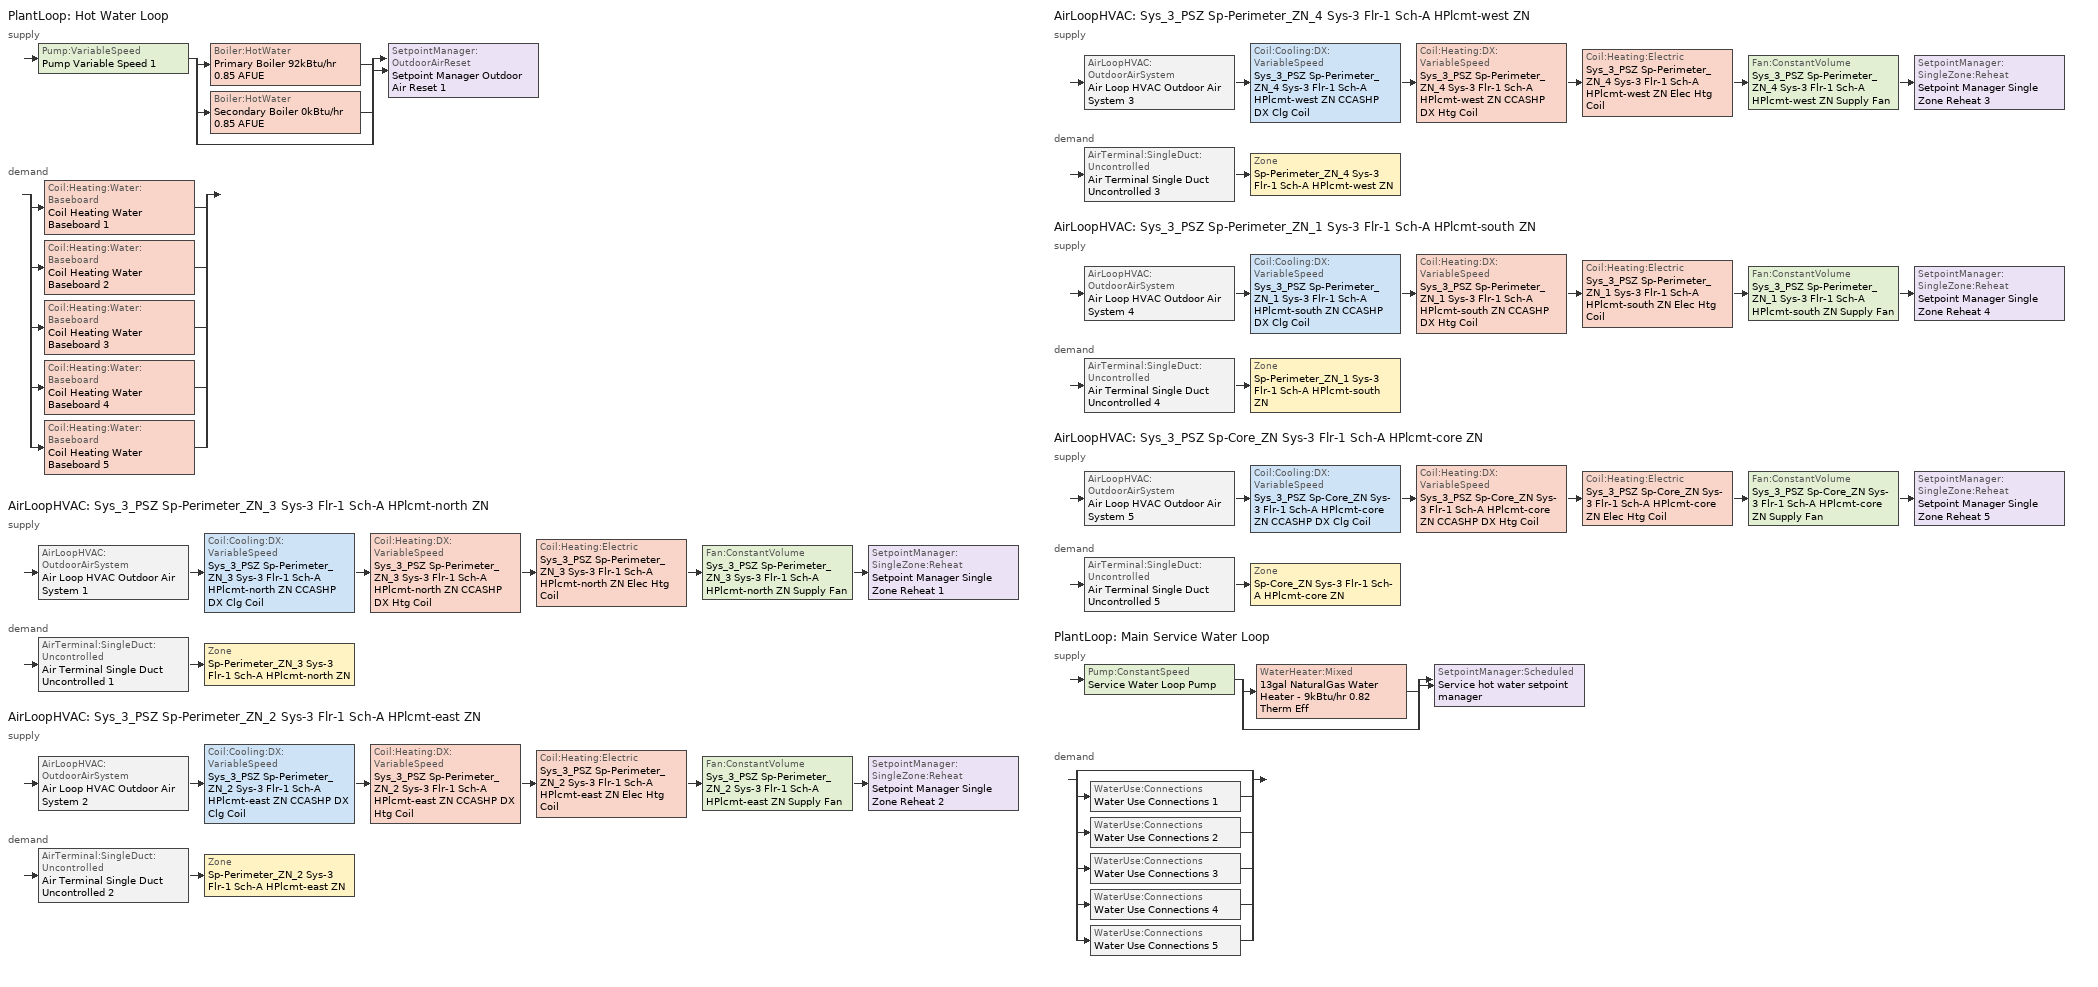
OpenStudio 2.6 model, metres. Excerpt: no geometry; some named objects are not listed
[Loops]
PlantLoop 'Hot Water Loop'
 supply: Pump:VariableSpeed 'Pump Variable Speed 1' > split
  | Boiler:HotWater 'Primary Boiler 92kBtu/hr 0.85 AFUE'
  | Boiler:HotWater 'Secondary Boiler 0kBtu/hr 0.85 AFUE'
  | bypass
  join > SetpointManager:OutdoorAirReset 'Setpoint Manager Outdoor Air Reset 1'
 demand: split
  | Coil:Heating:Water:Baseboard 'Coil Heating Water Baseboard 1'
  | Coil:Heating:Water:Baseboard 'Coil Heating Water Baseboard 2'
  | Coil:Heating:Water:Baseboard 'Coil Heating Water Baseboard 3'
  | Coil:Heating:Water:Baseboard 'Coil Heating Water Baseboard 4'
  | Coil:Heating:Water:Baseboard 'Coil Heating Water Baseboard 5'
AirLoopHVAC 'Sys_3_PSZ Sp-Perimeter_ZN_3 Sys-3 Flr-1 Sch-A HPlcmt-north ZN'
 supply: AirLoopHVAC:OutdoorAirSystem 'Air Loop HVAC Outdoor Air System 1' > Coil:Cooling:DX:VariableSpeed 'Sys_3_PSZ Sp-Perimeter_ZN_3 Sys-3 Flr-1 Sch-A HPlcmt-north ZN CCASHP DX Clg Coil' > Coil:Heating:DX:VariableSpeed 'Sys_3_PSZ Sp-Perimeter_ZN_3 Sys-3 Flr-1 Sch-A HPlcmt-north ZN CCASHP DX Htg Coil' > Coil:Heating:Electric 'Sys_3_PSZ Sp-Perimeter_ZN_3 Sys-3 Flr-1 Sch-A HPlcmt-north ZN Elec Htg Coil' > Fan:ConstantVolume 'Sys_3_PSZ Sp-Perimeter_ZN_3 Sys-3 Flr-1 Sch-A HPlcmt-north ZN Supply Fan' > SetpointManager:SingleZone:Reheat 'Setpoint Manager Single Zone Reheat 1'
 demand: AirTerminal:SingleDuct:Uncontrolled 'Air Terminal Single Duct Uncontrolled 1' > Zone 'Sp-Perimeter_ZN_3 Sys-3 Flr-1 Sch-A HPlcmt-north ZN'
AirLoopHVAC 'Sys_3_PSZ Sp-Perimeter_ZN_2 Sys-3 Flr-1 Sch-A HPlcmt-east ZN'
 supply: AirLoopHVAC:OutdoorAirSystem 'Air Loop HVAC Outdoor Air System 2' > Coil:Cooling:DX:VariableSpeed 'Sys_3_PSZ Sp-Perimeter_ZN_2 Sys-3 Flr-1 Sch-A HPlcmt-east ZN CCASHP DX Clg Coil' > Coil:Heating:DX:VariableSpeed 'Sys_3_PSZ Sp-Perimeter_ZN_2 Sys-3 Flr-1 Sch-A HPlcmt-east ZN CCASHP DX Htg Coil' > Coil:Heating:Electric 'Sys_3_PSZ Sp-Perimeter_ZN_2 Sys-3 Flr-1 Sch-A HPlcmt-east ZN Elec Htg Coil' > Fan:ConstantVolume 'Sys_3_PSZ Sp-Perimeter_ZN_2 Sys-3 Flr-1 Sch-A HPlcmt-east ZN Supply Fan' > SetpointManager:SingleZone:Reheat 'Setpoint Manager Single Zone Reheat 2'
 demand: AirTerminal:SingleDuct:Uncontrolled 'Air Terminal Single Duct Uncontrolled 2' > Zone 'Sp-Perimeter_ZN_2 Sys-3 Flr-1 Sch-A HPlcmt-east ZN'
AirLoopHVAC 'Sys_3_PSZ Sp-Perimeter_ZN_4 Sys-3 Flr-1 Sch-A HPlcmt-west ZN'
 supply: AirLoopHVAC:OutdoorAirSystem 'Air Loop HVAC Outdoor Air System 3' > Coil:Cooling:DX:VariableSpeed 'Sys_3_PSZ Sp-Perimeter_ZN_4 Sys-3 Flr-1 Sch-A HPlcmt-west ZN CCASHP DX Clg Coil' > Coil:Heating:DX:VariableSpeed 'Sys_3_PSZ Sp-Perimeter_ZN_4 Sys-3 Flr-1 Sch-A HPlcmt-west ZN CCASHP DX Htg Coil' > Coil:Heating:Electric 'Sys_3_PSZ Sp-Perimeter_ZN_4 Sys-3 Flr-1 Sch-A HPlcmt-west ZN Elec Htg Coil' > Fan:ConstantVolume 'Sys_3_PSZ Sp-Perimeter_ZN_4 Sys-3 Flr-1 Sch-A HPlcmt-west ZN Supply Fan' > SetpointManager:SingleZone:Reheat 'Setpoint Manager Single Zone Reheat 3'
 demand: AirTerminal:SingleDuct:Uncontrolled 'Air Terminal Single Duct Uncontrolled 3' > Zone 'Sp-Perimeter_ZN_4 Sys-3 Flr-1 Sch-A HPlcmt-west ZN'
AirLoopHVAC 'Sys_3_PSZ Sp-Perimeter_ZN_1 Sys-3 Flr-1 Sch-A HPlcmt-south ZN'
 supply: AirLoopHVAC:OutdoorAirSystem 'Air Loop HVAC Outdoor Air System 4' > Coil:Cooling:DX:VariableSpeed 'Sys_3_PSZ Sp-Perimeter_ZN_1 Sys-3 Flr-1 Sch-A HPlcmt-south ZN CCASHP DX Clg Coil' > Coil:Heating:DX:VariableSpeed 'Sys_3_PSZ Sp-Perimeter_ZN_1 Sys-3 Flr-1 Sch-A HPlcmt-south ZN CCASHP DX Htg Coil' > Coil:Heating:Electric 'Sys_3_PSZ Sp-Perimeter_ZN_1 Sys-3 Flr-1 Sch-A HPlcmt-south ZN Elec Htg Coil' > Fan:ConstantVolume 'Sys_3_PSZ Sp-Perimeter_ZN_1 Sys-3 Flr-1 Sch-A HPlcmt-south ZN Supply Fan' > SetpointManager:SingleZone:Reheat 'Setpoint Manager Single Zone Reheat 4'
 demand: AirTerminal:SingleDuct:Uncontrolled 'Air Terminal Single Duct Uncontrolled 4' > Zone 'Sp-Perimeter_ZN_1 Sys-3 Flr-1 Sch-A HPlcmt-south ZN'
AirLoopHVAC 'Sys_3_PSZ Sp-Core_ZN Sys-3 Flr-1 Sch-A HPlcmt-core ZN'
 supply: AirLoopHVAC:OutdoorAirSystem 'Air Loop HVAC Outdoor Air System 5' > Coil:Cooling:DX:VariableSpeed 'Sys_3_PSZ Sp-Core_ZN Sys-3 Flr-1 Sch-A HPlcmt-core ZN CCASHP DX Clg Coil' > Coil:Heating:DX:VariableSpeed 'Sys_3_PSZ Sp-Core_ZN Sys-3 Flr-1 Sch-A HPlcmt-core ZN CCASHP DX Htg Coil' > Coil:Heating:Electric 'Sys_3_PSZ Sp-Core_ZN Sys-3 Flr-1 Sch-A HPlcmt-core ZN Elec Htg Coil' > Fan:ConstantVolume 'Sys_3_PSZ Sp-Core_ZN Sys-3 Flr-1 Sch-A HPlcmt-core ZN Supply Fan' > SetpointManager:SingleZone:Reheat 'Setpoint Manager Single Zone Reheat 5'
 demand: AirTerminal:SingleDuct:Uncontrolled 'Air Terminal Single Duct Uncontrolled 5' > Zone 'Sp-Core_ZN Sys-3 Flr-1 Sch-A HPlcmt-core ZN'
PlantLoop 'Main Service Water Loop'
 supply: Pump:ConstantSpeed 'Service Water Loop Pump' > split
  | WaterHeater:Mixed '13gal NaturalGas Water Heater - 9kBtu/hr 0.82 Therm Eff'
  | bypass
  join > SetpointManager:Scheduled 'Service hot water setpoint manager'
 demand: split
  | bypass
  | WaterUse:Connections 'Water Use Connections 1'
  | WaterUse:Connections 'Water Use Connections 2'
  | WaterUse:Connections 'Water Use Connections 3'
  | WaterUse:Connections 'Water Use Connections 4'
  | WaterUse:Connections 'Water Use Connections 5'
[Sizing:Zone] Zone Cooling Design Supply Air Temperature Input Method=SupplyAirTemperature; Zone Cooling Design Supply Air Temperature {C}=13; Zone Cooling Design Supply Air Temperature Difference {deltaC}=11.11; Zone Heating Design Supply Air Temperature Input Method=SupplyAirTemperature; Zone Heating Design Supply Air Temperature {C}=43; Zone Heating Design Supply Air Temperature Difference {deltaC}=11.11; Zone Cooling Design Supply Air Humidity Ratio {kg-H2O/kg-air}=0.0085; Zone Heating Design Supply Air Humidity Ratio {kg-H2O/kg-air}=0.008; Zone Heating Sizing Factor=1.3; Zone Cooling Sizing Factor=1.1; Cooling Design Air Flow Method=DesignDay; Heating Design Air Flow Method=DesignDay; Account for Dedicated Outdoor Air System=No; Dedicated Outdoor Air System Control Strategy=NeutralSupplyAir; Dedicated Outdoor Air Low Setpoint Temperature for Design {C}=autosize; Dedicated Outdoor Air High Setpoint Temperature for Design {C}=autosize
Sp-Perimeter_ZN_3 Sys-3 Flr-1 Sch-A HPlcmt-north ZN; Sp-Perimeter_ZN_2 Sys-3 Flr-1 Sch-A HPlcmt-east ZN; Sp-Perimeter_ZN_4 Sys-3 Flr-1 Sch-A HPlcmt-west ZN; Sp-Perimeter_ZN_1 Sys-3 Flr-1 Sch-A HPlcmt-south ZN; Sp-Core_ZN Sys-3 Flr-1 Sch-A HPlcmt-core ZN
[Zone equipment]
Sp-Perimeter_ZN_3 Sys-3 Flr-1 Sch-A HPlcmt-north ZN: Air Terminal Single Duct Uncontrolled 1, Sp-Perimeter_ZN_3 Sys-3 Flr-1 Sch-A HPlcmt-north ZN Elec Baseboard
Sp-Perimeter_ZN_2 Sys-3 Flr-1 Sch-A HPlcmt-east ZN: Air Terminal Single Duct Uncontrolled 2, Sp-Perimeter_ZN_2 Sys-3 Flr-1 Sch-A HPlcmt-east ZN Elec Baseboard
Sp-Perimeter_ZN_4 Sys-3 Flr-1 Sch-A HPlcmt-west ZN: Air Terminal Single Duct Uncontrolled 3, Sp-Perimeter_ZN_4 Sys-3 Flr-1 Sch-A HPlcmt-west ZN Elec Baseboard
Sp-Perimeter_ZN_1 Sys-3 Flr-1 Sch-A HPlcmt-south ZN: Air Terminal Single Duct Uncontrolled 4, Sp-Perimeter_ZN_1 Sys-3 Flr-1 Sch-A HPlcmt-south ZN Elec Baseboard
Sp-Core_ZN Sys-3 Flr-1 Sch-A HPlcmt-core ZN: Air Terminal Single Duct Uncontrolled 5, Sp-Core_ZN Sys-3 Flr-1 Sch-A HPlcmt-core ZN Elec Baseboard
[PlantLoop] Glycol Concentration=0; Plant Loop Volume {m3}=Autocalculate; Load Distribution Scheme=Optimal
Name | Fluid Type | Maximum Loop Temperature {C} | Minimum Loop Temperature {C}
Hot Water Loop | Water
Main Service Water Loop |  | 60 | 10
[Sizing:Plant] Loop Type=Heating; Sizing Option=NonCoincident; Zone Timesteps in Averaging Window=1; Coincident Sizing Factor Mode=None
Name | Design Loop Exit Temperature {C} | Loop Design Temperature Difference {deltaC}
Hot Water Loop | 82 | 16
Main Service Water Loop | 60 | 5
[Pump:VariableSpeed]
Pump Variable Speed 1: Motor Efficiency=0.855; Pump Control Type=Intermittent; Skin Loss Radiative Fraction=0.5; Design Power Sizing Method=PowerPerFlowPerPressure; Design Electric Power per Unit Flow Rate {W/(m3/s)}=348701.1; Design Shaft Power per Unit Flow Rate per Unit Head {W-s/m3-Pa}=1.43473; Design Minimum Flow Rate Fraction=0
[Boiler:HotWater] Fuel Type=NaturalGas; Nominal Thermal Efficiency=0.85; Normalized Boiler Efficiency Curve=BOILER-EFFFPLR-NECB2011; Water Outlet Upper Temperature Limit {C}=99; Boiler Flow Mode=ConstantFlow; Parasitic Electric Load {W}=0; Sizing Factor=1
Name | Nominal Capacity {W}
Primary Boiler 92kBtu/hr 0.85 AFUE | 26967.3
Secondary Boiler 0kBtu/hr 0.85 AFUE | 0.001
[SetpointManager:OutdoorAirReset]
Setpoint Manager Outdoor Air Reset 1: Control Variable=Temperature; Setpoint at Outdoor Low Temperature {C}=82; Outdoor Low Temperature {C}=-16; Setpoint at Outdoor High Temperature {C}=60; Outdoor High Temperature {C}=0
[AirLoopHVAC] Design Supply Air Flow Rate {m3/s}=AutoSize
Name | Availability Schedule
Sys_3_PSZ Sp-Perimeter_ZN_3 Sys-3 Flr-1 Sch-A HPlcmt-north ZN; Sys_3_PSZ Sp-Core_ZN Sys-3 Flr-1 Sch-A HPlcmt-core ZN | Always On Discrete
Sys_3_PSZ Sp-Perimeter_ZN_2 Sys-3 Flr-1 Sch-A HPlcmt-east ZN | Sys_3_PSZ Sp-Perimeter_ZN_2 Sys-3 Flr-1 Sch-A HPlcmt-east ZN Occ Sch
Sys_3_PSZ Sp-Perimeter_ZN_4 Sys-3 Flr-1 Sch-A HPlcmt-west ZN | Sys_3_PSZ Sp-Perimeter_ZN_4 Sys-3 Flr-1 Sch-A HPlcmt-west ZN Occ Sch
Sys_3_PSZ Sp-Perimeter_ZN_1 Sys-3 Flr-1 Sch-A HPlcmt-south ZN | Sys_3_PSZ Sp-Perimeter_ZN_1 Sys-3 Flr-1 Sch-A HPlcmt-south ZN Occ Sch
[Sizing:System] Type of Load to Size On=Sensible; Design Outdoor Air Flow Rate {m3/s}=Autosize; Minimum System Air Flow Ratio=1; Preheat Design Temperature {C}=7; Preheat Design Humidity Ratio {kg-H2O/kg-Air}=0.008; Precool Design Temperature {C}=13; Precool Design Humidity Ratio {kg-H2O/kg-Air}=0.008; Central Cooling Design Supply Air Temperature {C}=13; Central Heating Design Supply Air Temperature {C}=43; Sizing Option=NonCoincident; 100% Outdoor Air in Cooling=No; 100% Outdoor Air in Heating=No; Central Cooling Design Supply Air Humidity Ratio {kg-H2O/kg-Air}=0.0085; Central Heating Design Supply Air Humidity Ratio {kg-H2O/kg-Air}=0.008; Cooling Design Air Flow Method=DesignDay; Cooling Design Air Flow Rate {m3/s}=0; Heating Design Air Flow Method=DesignDay; Heating Design Air Flow Rate {m3/s}=0; System Outdoor Air Method=ZoneSum; Zone Maximum Outdoor Air Fraction=1; Cooling Supply Air Flow Rate Per Floor Area {m3/s-m2}=0.00996765; Cooling Fraction of Autosized Cooling Supply Air Flow Rate=1; Cooling Supply Air Flow Rate Per Unit Cooling Capacity {m3/s-W}=3.94755e-05; Heating Supply Air Flow Rate Per Floor Area {m3/s-m2}=0.00996765; Heating Fraction of Autosized Heating Supply Air Flow Rate=1; Heating Fraction of Autosized Cooling Supply Air Flow Rate=1; Heating Supply Air Flow Rate Per Unit Heating Capacity {m3/s-W}=3.15882e-05; Cooling Design Capacity Method=CoolingDesignCapacity; Cooling Design Capacity {W}=autosize; Cooling Design Capacity Per Floor Area {W/m2}=234.7; Fraction of Autosized Cooling Design Capacity=1; Heating Design Capacity Method=HeatingDesignCapacity; Heating Design Capacity {W}=autosize; Heating Design Capacity Per Floor Area {W/m2}=157; Fraction of Autosized Heating Design Capacity=1; Central Cooling Capacity Control Method=OnOff
Sys_3_PSZ Sp-Perimeter_ZN_3 Sys-3 Flr-1 Sch-A HPlcmt-north ZN; Sys_3_PSZ Sp-Perimeter_ZN_2 Sys-3 Flr-1 Sch-A HPlcmt-east ZN; Sys_3_PSZ Sp-Perimeter_ZN_4 Sys-3 Flr-1 Sch-A HPlcmt-west ZN; Sys_3_PSZ Sp-Perimeter_ZN_1 Sys-3 Flr-1 Sch-A HPlcmt-south ZN; Sys_3_PSZ Sp-Core_ZN Sys-3 Flr-1 Sch-A HPlcmt-core ZN
[Controller:OutdoorAir] Minimum Outdoor Air Flow Rate {m3/s}=autosize; Maximum Outdoor Air Flow Rate {m3/s}=Autosize; Economizer Control Type=NoEconomizer; Economizer Control Action Type=ModulateFlow; Economizer Maximum Limit Dry-Bulb Temperature {C}=28; Economizer Maximum Limit Enthalpy {J/kg}=64000; Economizer Minimum Limit Dry-Bulb Temperature {C}=-100; Lockout Type=NoLockout; Minimum Limit Type=FixedMinimum; High Humidity Control=No; Heat Recovery Bypass Control Type=BypassWhenOAFlowGreaterThanMinimum
Name | Minimum Outdoor Air Schedule | Controller Mechanical Ventilation
Controller Outdoor Air 1 | Always On Discrete | Controller Mechanical Ventilation 1
Controller Outdoor Air 2 | Sys_3_PSZ Sp-Perimeter_ZN_2 Sys-3 Flr-1 Sch-A HPlcmt-east ZN Occ Sch | Controller Mechanical Ventilation 2
Controller Outdoor Air 3 | Sys_3_PSZ Sp-Perimeter_ZN_4 Sys-3 Flr-1 Sch-A HPlcmt-west ZN Occ Sch | Controller Mechanical Ventilation 3
Controller Outdoor Air 4 | Sys_3_PSZ Sp-Perimeter_ZN_1 Sys-3 Flr-1 Sch-A HPlcmt-south ZN Occ Sch | Controller Mechanical Ventilation 4
Controller Outdoor Air 5 | Always On Discrete | Controller Mechanical Ventilation 5
[Controller:MechanicalVentilation] Availability Schedule=Always On Discrete; System Outdoor Air Method=ZoneSum
Controller Mechanical Ventilation 1; Controller Mechanical Ventilation 2; Controller Mechanical Ventilation 3; Controller Mechanical Ventilation 4; Controller Mechanical Ventilation 5
[AirLoopHVAC:OutdoorAirSystem]
Name | Controller
Air Loop HVAC Outdoor Air System 1 | Controller Outdoor Air 1
Air Loop HVAC Outdoor Air System 2 | Controller Outdoor Air 2
Air Loop HVAC Outdoor Air System 3 | Controller Outdoor Air 3
Air Loop HVAC Outdoor Air System 4 | Controller Outdoor Air 4
Air Loop HVAC Outdoor Air System 5 | Controller Outdoor Air 5
[SetpointManager:SingleZone:Reheat] Minimum Supply Air Temperature {C}=13; Maximum Supply Air Temperature {C}=43
Name | Control Zone
Setpoint Manager Single Zone Reheat 1 | Sp-Perimeter_ZN_3 Sys-3 Flr-1 Sch-A HPlcmt-north ZN
Setpoint Manager Single Zone Reheat 2 | Sp-Perimeter_ZN_2 Sys-3 Flr-1 Sch-A HPlcmt-east ZN
Setpoint Manager Single Zone Reheat 3 | Sp-Perimeter_ZN_4 Sys-3 Flr-1 Sch-A HPlcmt-west ZN
Setpoint Manager Single Zone Reheat 4 | Sp-Perimeter_ZN_1 Sys-3 Flr-1 Sch-A HPlcmt-south ZN
Setpoint Manager Single Zone Reheat 5 | Sp-Core_ZN Sys-3 Flr-1 Sch-A HPlcmt-core ZN
[AirTerminal:SingleDuct:Uncontrolled] Availability Schedule=Always On Discrete; Maximum Air Flow Rate {m3/s}=AutoSize
Air Terminal Single Duct Uncontrolled 1; Air Terminal Single Duct Uncontrolled 2; Air Terminal Single Duct Uncontrolled 3; Air Terminal Single Duct Uncontrolled 4; Air Terminal Single Duct Uncontrolled 5
[Coil:Heating:Water:Baseboard] Heating Design Capacity Method=HeatingDesignCapacity; Heating Design Capacity {W}=autosize; Heating Design Capacity Per Floor Area {W/m2}=0; Fraction of Autosized Heating Design Capacity=0.8
Coil Heating Water Baseboard 1; Coil Heating Water Baseboard 2; Coil Heating Water Baseboard 3; Coil Heating Water Baseboard 4; Coil Heating Water Baseboard 5
[ZoneHVAC:Baseboard:Convective:Water] Availability Schedule=Always On Discrete
Name | Heating Coil
Zone HVAC Baseboard Convective Water 1 | Coil Heating Water Baseboard 1
Zone HVAC Baseboard Convective Water 2 | Coil Heating Water Baseboard 2
Zone HVAC Baseboard Convective Water 3 | Coil Heating Water Baseboard 3
Zone HVAC Baseboard Convective Water 4 | Coil Heating Water Baseboard 4
Zone HVAC Baseboard Convective Water 5 | Coil Heating Water Baseboard 5
[SetpointManager:Scheduled]
Service hot water setpoint manager: Control Variable=Temperature; Schedule=Service Water Loop Temp - 140F
[Pump:ConstantSpeed]
Service Water Loop Pump: Rated Flow Rate {m3/s}=autosize; Rated Pump Head {Pa}=41.0142; Rated Power Consumption {W}=autosize; Motor Efficiency=0.7; Fraction of Motor Inefficiencies to Fluid Stream=0; Pump Control Type=Intermittent; Design Power Sizing Method=PowerPerFlowPerPressure; Design Electric Power per Unit Flow Rate {W/(m3/s)}=348701.1; Design Shaft Power per Unit Flow Rate per Unit Head {W-s/m3-Pa}=1.28205
[WaterHeater:Mixed]
13gal NaturalGas Water Heater - 9kBtu/hr 0.82 Therm Eff: Tank Volume {m3}=0.0483791; Setpoint Temperature Schedule=Service Water Loop Temp - 140F; Deadband Temperature Difference {deltaC}=2; Maximum Temperature Limit {C}=82.2222; Heater Control Type=Cycle; Heater Maximum Capacity {W}=2527.81; Heater Fuel Type=NaturalGas; Heater Thermal Efficiency=0.82; Part Load Factor Curve=SWH-EFFFPLR-NECB2011; Off Cycle Parasitic Fuel Consumption Rate {W}=20; Off Cycle Parasitic Fuel Type=NaturalGas; Off Cycle Parasitic Heat Fraction to Tank=0.8; On Cycle Parasitic Fuel Type=NaturalGas; On Cycle Parasitic Heat Fraction to Tank=0; Ambient Temperature Indicator=Schedule; Ambient Temperature Schedule=Water Heater Ambient Temp Schedule - 70F; Off Cycle Loss Coefficient to Ambient Temperature {W/K}=0.503439; On Cycle Loss Coefficient to Ambient Temperature {W/K}=0.503439; Use Side Effectiveness=1; Source Side Effectiveness=1; Use Side Design Flow Rate {m3/s}=autosize; Source Side Design Flow Rate {m3/s}=autosize; Indirect Water Heating Recovery Time {hr}=1.5; Source Side Flow Control Mode=IndirectHeatPrimarySetpoint
[WaterUse:Connections]
Name | Water Use Equipment Name 1
Water Use Connections 1 | Core_zn Service Water Use 0.06gal/min
Water Use Connections 2 | Perimeter_zn_1 Service Water Use 0.04gal/min
Water Use Connections 3 | Perimeter_zn_2 Service Water Use 0.03gal/min
Water Use Connections 4 | Perimeter_zn_3 Service Water Use 0.04gal/min
Water Use Connections 5 | Perimeter_zn_4 Service Water Use 0.03gal/min
[WaterUse:Equipment:Definition]
Name | Peak Flow Rate {m3/s} | Target Temperature Schedule | Sensible Fraction Schedule | Latent Fraction Schedule
Core_zn Service Water Use Def 0.06gal/min | 3.57689e-06 | Schedule Ruleset 5 | Schedule Ruleset 3 | Schedule Ruleset 4
Perimeter_zn_1 Service Water Use Def 0.04gal/min | 2.71152e-06 | Schedule Ruleset 8 | Schedule Ruleset 6 | Schedule Ruleset 7
Perimeter_zn_2 Service Water Use Def 0.03gal/min | 1.60851e-06 | Schedule Ruleset 11 | Schedule Ruleset 9 | Schedule Ruleset 10
Perimeter_zn_3 Service Water Use Def 0.04gal/min | 2.71152e-06 | Schedule Ruleset 14 | Schedule Ruleset 12 | Schedule Ruleset 13
Perimeter_zn_4 Service Water Use Def 0.03gal/min | 1.60851e-06 | Schedule Ruleset 17 | Schedule Ruleset 15 | Schedule Ruleset 16
[WaterUse:Equipment] Flow Rate Fraction Schedule=NECB-A-Service Water Heating
Name | Water Use Equipment Definition | Space
Core_zn Service Water Use 0.06gal/min | Core_zn Service Water Use Def 0.06gal/min | Core_ZN
Perimeter_zn_1 Service Water Use 0.04gal/min | Perimeter_zn_1 Service Water Use Def 0.04gal/min | Perimeter_ZN_1
Perimeter_zn_2 Service Water Use 0.03gal/min | Perimeter_zn_2 Service Water Use Def 0.03gal/min | Perimeter_ZN_2
Perimeter_zn_3 Service Water Use 0.04gal/min | Perimeter_zn_3 Service Water Use Def 0.04gal/min | Perimeter_ZN_3
Perimeter_zn_4 Service Water Use 0.03gal/min | Perimeter_zn_4 Service Water Use Def 0.03gal/min | Perimeter_ZN_4
[Fan:ConstantVolume] Availability Schedule=Always On Discrete; Fan Efficiency=0.39975; Pressure Rise {Pa}=640; Maximum Flow Rate {m3/s}=AutoSize; Motor Efficiency=0.615
Sys_3_PSZ Sp-Core_ZN Sys-3 Flr-1 Sch-A HPlcmt-core ZN Supply Fan; Sys_3_PSZ Sp-Perimeter_ZN_1 Sys-3 Flr-1 Sch-A HPlcmt-south ZN Supply Fan; Sys_3_PSZ Sp-Perimeter_ZN_4 Sys-3 Flr-1 Sch-A HPlcmt-west ZN Supply Fan; Sys_3_PSZ Sp-Perimeter_ZN_2 Sys-3 Flr-1 Sch-A HPlcmt-east ZN Supply Fan; Sys_3_PSZ Sp-Perimeter_ZN_3 Sys-3 Flr-1 Sch-A HPlcmt-north ZN Supply Fan
[Coil:Cooling:DX:VariableSpeed] Nominal Speed Level=1; Rated Air Flow Rate At Selected Nominal Speed Level {m3/s}=autosize; Nominal Time for Condensate to Begin Leaving the Coil {s}=0; Initial Moisture Evaporation Rate Divided by Steady-State AC Latent Capacity=0; Condenser Type=AirCooled; Evaporative Condenser Pump Rated Power Consumption {W}=0; Crankcase Heater Capacity {W}=1e-06; Maximum Outdoor Dry-Bulb Temperature for Crankcase Heater Operation {C}=10; Basin Heater Capacity {W/K}=1e-06; Basin Heater Setpoint Temperature {C}=2
Name | Gross Rated Total Cooling Capacity At Selected Nominal Speed Level {W} | Energy Part Load Fraction Curve
Sys_3_PSZ Sp-Core_ZN Sys-3 Flr-1 Sch-A HPlcmt-core ZN CCASHP DX Clg Coil | 6011.32 | Mitsubishi Hyper Heating VRF CPLFFPLR curve
Sys_3_PSZ Sp-Perimeter_ZN_1 Sys-3 Flr-1 Sch-A HPlcmt-south ZN CCASHP DX Clg Coil | 7117.2 | Mitsubishi Hyper Heating VRF CPLFFPLR curve 1
Sys_3_PSZ Sp-Perimeter_ZN_4 Sys-3 Flr-1 Sch-A HPlcmt-west ZN CCASHP DX Clg Coil | 9198.09 | Mitsubishi Hyper Heating VRF CPLFFPLR curve 2
Sys_3_PSZ Sp-Perimeter_ZN_2 Sys-3 Flr-1 Sch-A HPlcmt-east ZN CCASHP DX Clg Coil | 8387.95 | Mitsubishi Hyper Heating VRF CPLFFPLR curve 3
Sys_3_PSZ Sp-Perimeter_ZN_3 Sys-3 Flr-1 Sch-A HPlcmt-north ZN CCASHP DX Clg Coil | 6087.6 | Mitsubishi Hyper Heating VRF CPLFFPLR curve 4
[Coil:Heating:Electric] Availability Schedule=Always On Discrete
Sys_3_PSZ Sp-Core_ZN Sys-3 Flr-1 Sch-A HPlcmt-core ZN Elec Htg Coil; Sys_3_PSZ Sp-Perimeter_ZN_1 Sys-3 Flr-1 Sch-A HPlcmt-south ZN Elec Htg Coil; Sys_3_PSZ Sp-Perimeter_ZN_4 Sys-3 Flr-1 Sch-A HPlcmt-west ZN Elec Htg Coil; Sys_3_PSZ Sp-Perimeter_ZN_2 Sys-3 Flr-1 Sch-A HPlcmt-east ZN Elec Htg Coil; Sys_3_PSZ Sp-Perimeter_ZN_3 Sys-3 Flr-1 Sch-A HPlcmt-north ZN Elec Htg Coil
[Coil:Heating:DX:VariableSpeed] Nominal Speed Level=1; Rated Air Flow Rate At Selected Nominal Speed Level {m3/s}=autosize; Minimum Outdoor Dry-Bulb Temperature for Compressor Operation {C}=-20; Maximum Outdoor Dry-Bulb Temperature for Defrost Operation {C}=5; Crankcase Heater Capacity {W}=1e-06; Maximum Outdoor Dry-Bulb Temperature for Crankcase Heater Operation {C}=10; Defrost Strategy=resistive; Defrost Control=timed; Defrost Time Period Fraction=0; Resistive Defrost Heater Capacity {W}=1e-06
Name | Rated Heating Capacity At Selected Nominal Speed Level {W} | Energy Part Load Fraction Curve
Sys_3_PSZ Sp-Core_ZN Sys-3 Flr-1 Sch-A HPlcmt-core ZN CCASHP DX Htg Coil | 6011.32 | Mitsubishi Hyper Heating VRF HPLFFPLR curve
Sys_3_PSZ Sp-Perimeter_ZN_1 Sys-3 Flr-1 Sch-A HPlcmt-south ZN CCASHP DX Htg Coil | 7117.2 | Mitsubishi Hyper Heating VRF HPLFFPLR curve 1
Sys_3_PSZ Sp-Perimeter_ZN_4 Sys-3 Flr-1 Sch-A HPlcmt-west ZN CCASHP DX Htg Coil | 9198.09 | Mitsubishi Hyper Heating VRF HPLFFPLR curve 2
Sys_3_PSZ Sp-Perimeter_ZN_2 Sys-3 Flr-1 Sch-A HPlcmt-east ZN CCASHP DX Htg Coil | 8387.95 | Mitsubishi Hyper Heating VRF HPLFFPLR curve 3
Sys_3_PSZ Sp-Perimeter_ZN_3 Sys-3 Flr-1 Sch-A HPlcmt-north ZN CCASHP DX Htg Coil | 6087.6 | Mitsubishi Hyper Heating VRF HPLFFPLR curve 4
[ZoneHVAC:Baseboard:Convective:Electric] Availability Schedule=Always On Discrete; Efficiency=1
Name | Nominal Capacity {W}
Sp-Core_ZN Sys-3 Flr-1 Sch-A HPlcmt-core ZN Elec Baseboard | 4591.44
Sp-Perimeter_ZN_1 Sys-3 Flr-1 Sch-A HPlcmt-south ZN Elec Baseboard | 6724.25
Sp-Perimeter_ZN_4 Sys-3 Flr-1 Sch-A HPlcmt-west ZN Elec Baseboard; Sp-Perimeter_ZN_2 Sys-3 Flr-1 Sch-A HPlcmt-east ZN Elec Baseboard | 4388.23
Sp-Perimeter_ZN_3 Sys-3 Flr-1 Sch-A HPlcmt-north ZN Elec Baseboard | 6771.17
[Schedule:Ruleset]
Service Water Loop Temp - 140F: Default Day Schedule=Service Water Loop Temp - 140F Default
Water Heater Ambient Temp Schedule - 70F: Default Day Schedule=Water Heater Ambient Temp Schedule - 70F Default
Schedule Ruleset 3: Default Day Schedule=Schedule Day 5
Schedule Ruleset 4: Default Day Schedule=Schedule Day 6
Schedule Ruleset 5: Default Day Schedule=Schedule Day 7
NECB-A-Service Water Heating: Default Day Schedule=NECB-A-Service Water Heating Default
Schedule Ruleset 6: Default Day Schedule=Schedule Day 8
Schedule Ruleset 7: Default Day Schedule=Schedule Day 9
Schedule Ruleset 8: Default Day Schedule=Schedule Day 10
Schedule Ruleset 9: Default Day Schedule=Schedule Day 11
Schedule Ruleset 10: Default Day Schedule=Schedule Day 12
Schedule Ruleset 11: Default Day Schedule=Schedule Day 13
Schedule Ruleset 12: Default Day Schedule=Schedule Day 14
Schedule Ruleset 13: Default Day Schedule=Schedule Day 15
Schedule Ruleset 14: Default Day Schedule=Schedule Day 16
Schedule Ruleset 15: Default Day Schedule=Schedule Day 17
Schedule Ruleset 16: Default Day Schedule=Schedule Day 18
Schedule Ruleset 17: Default Day Schedule=Schedule Day 19
Sys_3_PSZ Sp-Perimeter_ZN_1 Sys-3 Flr-1 Sch-A HPlcmt-south ZN Occ Sch: Default Day Schedule=Sys_3_PSZ Sp-Perimeter_ZN_1 Sys-3 Flr-1 Sch-A HPlcmt-south ZN Occ Sch Default; Summer Design Day Schedule=Sys_3_PSZ Sp-Perimeter_ZN_1 Sys-3 Flr-1 Sch-A HPlcmt-south ZN Occ Sch Summer Design Day; Winter Design Day Schedule=Sys_3_PSZ Sp-Perimeter_ZN_1 Sys-3 Flr-1 Sch-A HPlcmt-south ZN Occ Sch Winter Design Day
Sys_3_PSZ Sp-Perimeter_ZN_2 Sys-3 Flr-1 Sch-A HPlcmt-east ZN Occ Sch: Default Day Schedule=Sys_3_PSZ Sp-Perimeter_ZN_2 Sys-3 Flr-1 Sch-A HPlcmt-east ZN Occ Sch Default; Summer Design Day Schedule=Sys_3_PSZ Sp-Perimeter_ZN_2 Sys-3 Flr-1 Sch-A HPlcmt-east ZN Occ Sch Summer Design Day; Winter Design Day Schedule=Sys_3_PSZ Sp-Perimeter_ZN_2 Sys-3 Flr-1 Sch-A HPlcmt-east ZN Occ Sch Winter Design Day
Sys_3_PSZ Sp-Perimeter_ZN_4 Sys-3 Flr-1 Sch-A HPlcmt-west ZN Occ Sch: Default Day Schedule=Sys_3_PSZ Sp-Perimeter_ZN_4 Sys-3 Flr-1 Sch-A HPlcmt-west ZN Occ Sch Default; Summer Design Day Schedule=Sys_3_PSZ Sp-Perimeter_ZN_4 Sys-3 Flr-1 Sch-A HPlcmt-west ZN Occ Sch Summer Design Day; Winter Design Day Schedule=Sys_3_PSZ Sp-Perimeter_ZN_4 Sys-3 Flr-1 Sch-A HPlcmt-west ZN Occ Sch Winter Design Day
[Schedule:Day]
Service Water Loop Temp - 140F Default; Schedule Day 7; Schedule Day 10; Schedule Day 13; Schedule Day 16; Schedule Day 19: 24, 0, 60
Water Heater Ambient Temp Schedule - 70F Default: 24, 0, 21.1111
Schedule Day 5; Schedule Day 8; Schedule Day 11; Schedule Day 14; Schedule Day 17: 24, 0, 0.2
Schedule Day 6; NECB-A-Service Water Heating Sat Day; NECB-A-Service Water Heating Sun|Hol Day; Schedule Day 9; Schedule Day 12; Schedule Day 15; Schedule Day 18: 24, 0, 0.05
NECB-A-Service Water Heating Default; NECB-A-Service Water Heating Default|Wkdy Day: 7, 0, 0.05, 8, 0, 0.1, 10, 0, 0.5, 16, 0, 0.9, 17, 0, 0.7, 18, 0, 0.5, 19, 0, 0.3, 22, 0, 0.2, 24, 0, 0.05
Sys_3_PSZ Sp-Perimeter_ZN_1 Sys-3 Flr-1 Sch-A HPlcmt-south ZN Occ Sch Default; Sys_3_PSZ Sp-Perimeter_ZN_1 Sys-3 Flr-1 Sch-A HPlcmt-south ZN Occ Sch Winter Design Day; Sys_3_PSZ Sp-Perimeter_ZN_1 Sys-3 Flr-1 Sch-A HPlcmt-south ZN Occ Sch Summer Design Day; Sys_3_PSZ Sp-Perimeter_ZN_2 Sys-3 Flr-1 Sch-A HPlcmt-east ZN Occ Sch Default; Sys_3_PSZ Sp-Perimeter_ZN_2 Sys-3 Flr-1 Sch-A HPlcmt-east ZN Occ Sch Winter Design Day; Sys_3_PSZ Sp-Perimeter_ZN_2 Sys-3 Flr-1 Sch-A HPlcmt-east ZN Occ Sch Summer Design Day; Sys_3_PSZ Sp-Perimeter_ZN_4 Sys-3 Flr-1 Sch-A HPlcmt-west ZN Occ Sch Default; Sys_3_PSZ Sp-Perimeter_ZN_4 Sys-3 Flr-1 Sch-A HPlcmt-west ZN Occ Sch Winter Design Day; Sys_3_PSZ Sp-Perimeter_ZN_4 Sys-3 Flr-1 Sch-A HPlcmt-west ZN Occ Sch Summer Design Day: 24, 0, 1
Sys_3_PSZ Sp-Perimeter_ZN_1 Sys-3 Flr-1 Sch-A HPlcmt-south ZN Occ Sch Monday; Sys_3_PSZ Sp-Perimeter_ZN_1 Sys-3 Flr-1 Sch-A HPlcmt-south ZN Occ Sch Tuesday; Sys_3_PSZ Sp-Perimeter_ZN_1 Sys-3 Flr-1 Sch-A HPlcmt-south ZN Occ Sch Wednesday; Sys_3_PSZ Sp-Perimeter_ZN_1 Sys-3 Flr-1 Sch-A HPlcmt-south ZN Occ Sch Thursday; Sys_3_PSZ Sp-Perimeter_ZN_1 Sys-3 Flr-1 Sch-A HPlcmt-south ZN Occ Sch Friday; Sys_3_PSZ Sp-Perimeter_ZN_2 Sys-3 Flr-1 Sch-A HPlcmt-east ZN Occ Sch Monday; Sys_3_PSZ Sp-Perimeter_ZN_2 Sys-3 Flr-1 Sch-A HPlcmt-east ZN Occ Sch Tuesday; Sys_3_PSZ Sp-Perimeter_ZN_2 Sys-3 Flr-1 Sch-A HPlcmt-east ZN Occ Sch Wednesday; Sys_3_PSZ Sp-Perimeter_ZN_2 Sys-3 Flr-1 Sch-A HPlcmt-east ZN Occ Sch Thursday; Sys_3_PSZ Sp-Perimeter_ZN_2 Sys-3 Flr-1 Sch-A HPlcmt-east ZN Occ Sch Friday; Sys_3_PSZ Sp-Perimeter_ZN_4 Sys-3 Flr-1 Sch-A HPlcmt-west ZN Occ Sch Monday; Sys_3_PSZ Sp-Perimeter_ZN_4 Sys-3 Flr-1 Sch-A HPlcmt-west ZN Occ Sch Tuesday; Sys_3_PSZ Sp-Perimeter_ZN_4 Sys-3 Flr-1 Sch-A HPlcmt-west ZN Occ Sch Wednesday; Sys_3_PSZ Sp-Perimeter_ZN_4 Sys-3 Flr-1 Sch-A HPlcmt-west ZN Occ Sch Thursday; Sys_3_PSZ Sp-Perimeter_ZN_4 Sys-3 Flr-1 Sch-A HPlcmt-west ZN Occ Sch Friday: 8, 0, 0, 19, 0, 1, 24, 0, 0
Sys_3_PSZ Sp-Perimeter_ZN_1 Sys-3 Flr-1 Sch-A HPlcmt-south ZN Occ Sch Saturday; Sys_3_PSZ Sp-Perimeter_ZN_1 Sys-3 Flr-1 Sch-A HPlcmt-south ZN Occ Sch Sunday; Sys_3_PSZ Sp-Perimeter_ZN_2 Sys-3 Flr-1 Sch-A HPlcmt-east ZN Occ Sch Saturday; Sys_3_PSZ Sp-Perimeter_ZN_2 Sys-3 Flr-1 Sch-A HPlcmt-east ZN Occ Sch Sunday; Sys_3_PSZ Sp-Perimeter_ZN_4 Sys-3 Flr-1 Sch-A HPlcmt-west ZN Occ Sch Saturday; Sys_3_PSZ Sp-Perimeter_ZN_4 Sys-3 Flr-1 Sch-A HPlcmt-west ZN Occ Sch Sunday: 24, 0, 0
[Schedule:Rule] Date Specification Type=DateRange; Start Month=1; Start Day=1; End Month=12
Name | Schedule Ruleset | Rule Order | Day Schedule | Apply Monday | Apply Tuesday | Apply Wednesday | Apply Thursday | Apply Friday | End Day | Apply Saturday | Apply Sunday
Schedule Rule 17 | NECB-A-Service Water Heating | 2 | NECB-A-Service Water Heating Default|Wkdy Day | Yes | Yes | Yes | Yes | Yes | 31
Schedule Rule 18 | NECB-A-Service Water Heating | 1 | NECB-A-Service Water Heating Sat Day |  |  |  |  |  | 31 | Yes
Schedule Rule 19 | NECB-A-Service Water Heating | 0 | NECB-A-Service Water Heating Sun|Hol Day |  |  |  |  |  | 31 |  | Yes
Sys_3_PSZ Sp-Perimeter_ZN_1 Sys-3 Flr-1 Sch-A HPlcmt-south ZN Occ Sch Monday Rule | Sys_3_PSZ Sp-Perimeter_ZN_1 Sys-3 Flr-1 Sch-A HPlcmt-south ZN Occ Sch | 6 | Sys_3_PSZ Sp-Perimeter_ZN_1 Sys-3 Flr-1 Sch-A HPlcmt-south ZN Occ Sch Monday | Yes |  |  |  |  | 25
Sys_3_PSZ Sp-Perimeter_ZN_1 Sys-3 Flr-1 Sch-A HPlcmt-south ZN Occ Sch Tuesday Rule | Sys_3_PSZ Sp-Perimeter_ZN_1 Sys-3 Flr-1 Sch-A HPlcmt-south ZN Occ Sch | 5 | Sys_3_PSZ Sp-Perimeter_ZN_1 Sys-3 Flr-1 Sch-A HPlcmt-south ZN Occ Sch Tuesday |  | Yes |  |  |  | 26
Sys_3_PSZ Sp-Perimeter_ZN_1 Sys-3 Flr-1 Sch-A HPlcmt-south ZN Occ Sch Wednesday Rule | Sys_3_PSZ Sp-Perimeter_ZN_1 Sys-3 Flr-1 Sch-A HPlcmt-south ZN Occ Sch | 4 | Sys_3_PSZ Sp-Perimeter_ZN_1 Sys-3 Flr-1 Sch-A HPlcmt-south ZN Occ Sch Wednesday |  |  | Yes |  |  | 27
Sys_3_PSZ Sp-Perimeter_ZN_1 Sys-3 Flr-1 Sch-A HPlcmt-south ZN Occ Sch Thursday Rule | Sys_3_PSZ Sp-Perimeter_ZN_1 Sys-3 Flr-1 Sch-A HPlcmt-south ZN Occ Sch | 3 | Sys_3_PSZ Sp-Perimeter_ZN_1 Sys-3 Flr-1 Sch-A HPlcmt-south ZN Occ Sch Thursday |  |  |  | Yes |  | 28
Sys_3_PSZ Sp-Perimeter_ZN_1 Sys-3 Flr-1 Sch-A HPlcmt-south ZN Occ Sch Friday Rule | Sys_3_PSZ Sp-Perimeter_ZN_1 Sys-3 Flr-1 Sch-A HPlcmt-south ZN Occ Sch | 2 | Sys_3_PSZ Sp-Perimeter_ZN_1 Sys-3 Flr-1 Sch-A HPlcmt-south ZN Occ Sch Friday |  |  |  |  | Yes | 29
Sys_3_PSZ Sp-Perimeter_ZN_1 Sys-3 Flr-1 Sch-A HPlcmt-south ZN Occ Sch Saturday Rule | Sys_3_PSZ Sp-Perimeter_ZN_1 Sys-3 Flr-1 Sch-A HPlcmt-south ZN Occ Sch | 1 | Sys_3_PSZ Sp-Perimeter_ZN_1 Sys-3 Flr-1 Sch-A HPlcmt-south ZN Occ Sch Saturday |  |  |  |  |  | 30 | Yes
Sys_3_PSZ Sp-Perimeter_ZN_1 Sys-3 Flr-1 Sch-A HPlcmt-south ZN Occ Sch Sunday Rule | Sys_3_PSZ Sp-Perimeter_ZN_1 Sys-3 Flr-1 Sch-A HPlcmt-south ZN Occ Sch | 0 | Sys_3_PSZ Sp-Perimeter_ZN_1 Sys-3 Flr-1 Sch-A HPlcmt-south ZN Occ Sch Sunday |  |  |  |  |  | 31 |  | Yes
Sys_3_PSZ Sp-Perimeter_ZN_2 Sys-3 Flr-1 Sch-A HPlcmt-east ZN Occ Sch Monday Rule | Sys_3_PSZ Sp-Perimeter_ZN_2 Sys-3 Flr-1 Sch-A HPlcmt-east ZN Occ Sch | 6 | Sys_3_PSZ Sp-Perimeter_ZN_2 Sys-3 Flr-1 Sch-A HPlcmt-east ZN Occ Sch Monday | Yes |  |  |  |  | 25
Sys_3_PSZ Sp-Perimeter_ZN_2 Sys-3 Flr-1 Sch-A HPlcmt-east ZN Occ Sch Tuesday Rule | Sys_3_PSZ Sp-Perimeter_ZN_2 Sys-3 Flr-1 Sch-A HPlcmt-east ZN Occ Sch | 5 | Sys_3_PSZ Sp-Perimeter_ZN_2 Sys-3 Flr-1 Sch-A HPlcmt-east ZN Occ Sch Tuesday |  | Yes |  |  |  | 26
Sys_3_PSZ Sp-Perimeter_ZN_2 Sys-3 Flr-1 Sch-A HPlcmt-east ZN Occ Sch Wednesday Rule | Sys_3_PSZ Sp-Perimeter_ZN_2 Sys-3 Flr-1 Sch-A HPlcmt-east ZN Occ Sch | 4 | Sys_3_PSZ Sp-Perimeter_ZN_2 Sys-3 Flr-1 Sch-A HPlcmt-east ZN Occ Sch Wednesday |  |  | Yes |  |  | 27
Sys_3_PSZ Sp-Perimeter_ZN_2 Sys-3 Flr-1 Sch-A HPlcmt-east ZN Occ Sch Thursday Rule | Sys_3_PSZ Sp-Perimeter_ZN_2 Sys-3 Flr-1 Sch-A HPlcmt-east ZN Occ Sch | 3 | Sys_3_PSZ Sp-Perimeter_ZN_2 Sys-3 Flr-1 Sch-A HPlcmt-east ZN Occ Sch Thursday |  |  |  | Yes |  | 28
Sys_3_PSZ Sp-Perimeter_ZN_2 Sys-3 Flr-1 Sch-A HPlcmt-east ZN Occ Sch Friday Rule | Sys_3_PSZ Sp-Perimeter_ZN_2 Sys-3 Flr-1 Sch-A HPlcmt-east ZN Occ Sch | 2 | Sys_3_PSZ Sp-Perimeter_ZN_2 Sys-3 Flr-1 Sch-A HPlcmt-east ZN Occ Sch Friday |  |  |  |  | Yes | 29
Sys_3_PSZ Sp-Perimeter_ZN_2 Sys-3 Flr-1 Sch-A HPlcmt-east ZN Occ Sch Saturday Rule | Sys_3_PSZ Sp-Perimeter_ZN_2 Sys-3 Flr-1 Sch-A HPlcmt-east ZN Occ Sch | 1 | Sys_3_PSZ Sp-Perimeter_ZN_2 Sys-3 Flr-1 Sch-A HPlcmt-east ZN Occ Sch Saturday |  |  |  |  |  | 30 | Yes
Sys_3_PSZ Sp-Perimeter_ZN_2 Sys-3 Flr-1 Sch-A HPlcmt-east ZN Occ Sch Sunday Rule | Sys_3_PSZ Sp-Perimeter_ZN_2 Sys-3 Flr-1 Sch-A HPlcmt-east ZN Occ Sch | 0 | Sys_3_PSZ Sp-Perimeter_ZN_2 Sys-3 Flr-1 Sch-A HPlcmt-east ZN Occ Sch Sunday |  |  |  |  |  | 31 |  | Yes
Sys_3_PSZ Sp-Perimeter_ZN_4 Sys-3 Flr-1 Sch-A HPlcmt-west ZN Occ Sch Monday Rule | Sys_3_PSZ Sp-Perimeter_ZN_4 Sys-3 Flr-1 Sch-A HPlcmt-west ZN Occ Sch | 6 | Sys_3_PSZ Sp-Perimeter_ZN_4 Sys-3 Flr-1 Sch-A HPlcmt-west ZN Occ Sch Monday | Yes |  |  |  |  | 25
Sys_3_PSZ Sp-Perimeter_ZN_4 Sys-3 Flr-1 Sch-A HPlcmt-west ZN Occ Sch Tuesday Rule | Sys_3_PSZ Sp-Perimeter_ZN_4 Sys-3 Flr-1 Sch-A HPlcmt-west ZN Occ Sch | 5 | Sys_3_PSZ Sp-Perimeter_ZN_4 Sys-3 Flr-1 Sch-A HPlcmt-west ZN Occ Sch Tuesday |  | Yes |  |  |  | 26
Sys_3_PSZ Sp-Perimeter_ZN_4 Sys-3 Flr-1 Sch-A HPlcmt-west ZN Occ Sch Wednesday Rule | Sys_3_PSZ Sp-Perimeter_ZN_4 Sys-3 Flr-1 Sch-A HPlcmt-west ZN Occ Sch | 4 | Sys_3_PSZ Sp-Perimeter_ZN_4 Sys-3 Flr-1 Sch-A HPlcmt-west ZN Occ Sch Wednesday |  |  | Yes |  |  | 27
Sys_3_PSZ Sp-Perimeter_ZN_4 Sys-3 Flr-1 Sch-A HPlcmt-west ZN Occ Sch Thursday Rule | Sys_3_PSZ Sp-Perimeter_ZN_4 Sys-3 Flr-1 Sch-A HPlcmt-west ZN Occ Sch | 3 | Sys_3_PSZ Sp-Perimeter_ZN_4 Sys-3 Flr-1 Sch-A HPlcmt-west ZN Occ Sch Thursday |  |  |  | Yes |  | 28
Sys_3_PSZ Sp-Perimeter_ZN_4 Sys-3 Flr-1 Sch-A HPlcmt-west ZN Occ Sch Friday Rule | Sys_3_PSZ Sp-Perimeter_ZN_4 Sys-3 Flr-1 Sch-A HPlcmt-west ZN Occ Sch | 2 | Sys_3_PSZ Sp-Perimeter_ZN_4 Sys-3 Flr-1 Sch-A HPlcmt-west ZN Occ Sch Friday |  |  |  |  | Yes | 29
Sys_3_PSZ Sp-Perimeter_ZN_4 Sys-3 Flr-1 Sch-A HPlcmt-west ZN Occ Sch Saturday Rule | Sys_3_PSZ Sp-Perimeter_ZN_4 Sys-3 Flr-1 Sch-A HPlcmt-west ZN Occ Sch | 1 | Sys_3_PSZ Sp-Perimeter_ZN_4 Sys-3 Flr-1 Sch-A HPlcmt-west ZN Occ Sch Saturday |  |  |  |  |  | 30 | Yes
Sys_3_PSZ Sp-Perimeter_ZN_4 Sys-3 Flr-1 Sch-A HPlcmt-west ZN Occ Sch Sunday Rule | Sys_3_PSZ Sp-Perimeter_ZN_4 Sys-3 Flr-1 Sch-A HPlcmt-west ZN Occ Sch | 0 | Sys_3_PSZ Sp-Perimeter_ZN_4 Sys-3 Flr-1 Sch-A HPlcmt-west ZN Occ Sch Sunday |  |  |  |  |  | 31 |  | Yes
[Schedule:Constant]
Always On Discrete: Value=1
[Curve:Cubic] Minimum Value of x=0; Maximum Value of x=1
Name | Coefficient1 Constant | Coefficient2 x | Coefficient3 x**2 | Coefficient4 x**3
BOILER-EFFFPLR-NECB2011 | 0.2901 | 2.6664 | -3.764 | 1.82
SWH-EFFFPLR-NECB2011 | 0.7576 | 1.0071 | -1.4443 | 0.6844
[Table:MultiVariableLookup]
Mitsubishi Hyper Heating VRF CPLFFPLR curve; Mitsubishi Hyper Heating VRF CPLFFPLR curve 1; Mitsubishi Hyper Heating VRF CPLFFPLR curve 2; Mitsubishi Hyper Heating VRF CPLFFPLR curve 3; Mitsubishi Hyper Heating VRF CPLFFPLR curve 4: LinearInterpolationOfTable, 2, cubic, SingleLineIndependentVariableWithMatrix, 1, 0, 1, Dimensionless, Dimensionless, 1, 0.1, 0.865, 0.2, 0.88, 0.3, 0.895, 0.4, 0.91, 0.5, 1.154, 0.6, 1.144, 0.7, 1.119, 0.8, 1.087, 0.9, 1.052, 1, 1.015
Mitsubishi Hyper Heating VRF HPLFFPLR curve; Mitsubishi Hyper Heating VRF HPLFFPLR curve 1; Mitsubishi Hyper Heating VRF HPLFFPLR curve 2; Mitsubishi Hyper Heating VRF HPLFFPLR curve 3; Mitsubishi Hyper Heating VRF HPLFFPLR curve 4: LinearInterpolationOfTable, 2, cubic, SingleLineIndependentVariableWithMatrix, 1, 0, 1, Dimensionless, Dimensionless, 1, 0.1, 0.865, 0.2, 0.88, 0.3, 0.895, 0.4, 0.91, 0.5, 0.856226, 0.6, 0.918821, 0.7, 0.958967, 0.8, 0.983081, 0.9, 0.996186, 1, 1.00203
